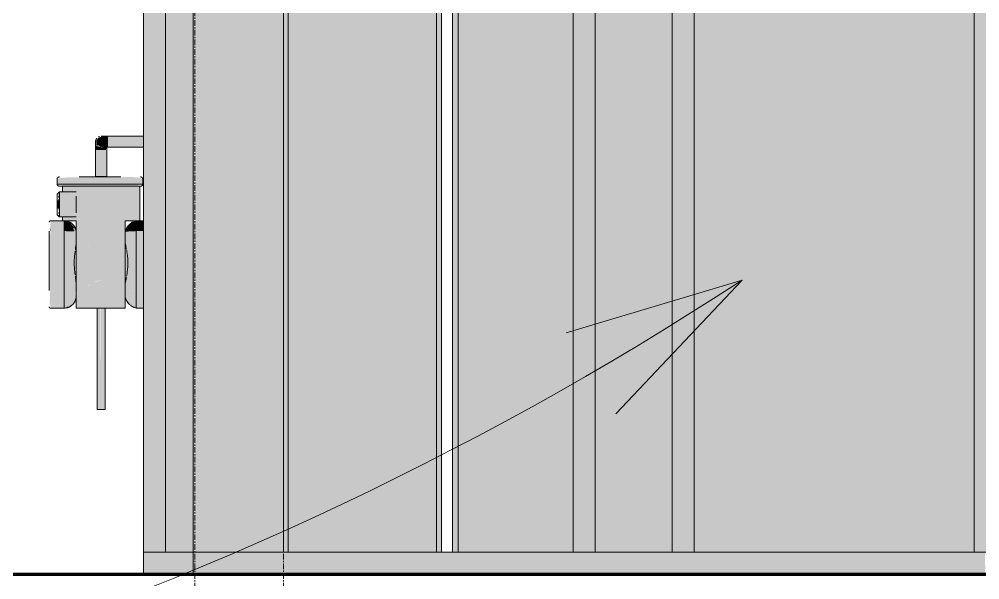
# Model space of a CAD drawing. Header units: inches. Extents: x 20426 to 36845, y -248 to 750.
# Drawn here: x 29165 to 29251.7, y -0.5 to 50.1 of the extents above; entities that cross this region are included whole.
import ezdxf

# ---------------------------------------------------------------- set-up
doc = ezdxf.new("R2010")
doc.units = ezdxf.units.IN
doc.header["$MEASUREMENT"] = 0
doc.linetypes.add('Grid Line 1_2_', pattern=[0.875, 0.5, -0.125, 0.125, -0.125])
doc.linetypes.add('Grid Line 1_2__2_', pattern=[0.875, 0.5, -0.125, 0.125, -0.125])
for name, color, linetype, lineweight in [('A-FLOR-LEVL', 51, 'Continuous', 9), ('A-GLAZ-CWMG', 51, 'Continuous', 9), ('C-TOPO', 7, 'Continuous', 9), ('G-ANNO-TEXT', 231, 'Continuous', 9), ('I-WALL', 2, 'Continuous', 13), ('P-SANR-FIXT', 6, 'Continuous', 9), ('S-COLS', 52, 'Continuous', 9), ('S-GRID', 1, 'Continuous', 9)]:
    doc.layers.add(name, color=color, linetype=linetype, lineweight=lineweight)

# ---------------------------------------------------------------- blocks, each defined once
blk = doc.blocks.new('Locker Rooms and Restrooms_rvt-3-Elevation - East')
at = {"layer": 'A-FLOR-LEVL', "linetype": 'Grid Line 1_2__2_'}
blk.add_line((-23162.871, 0), (-20426.101, 0), dxfattribs=at)
blk = doc.blocks.new('W-Wide Flange-Column - B2_D-1169473-Elevation - East')
at = {"layer": 'S-COLS'}
h = blk.add_hatch(color=256, dxfattribs=at)
h.paths.add_polyline_path([(-22787.303, 2), (-22786.869, 2), (-22786.869, 96), (-22787.303, 96), (-22787.303, 17.974)], flags=0)
h.paths.add_polyline_path([(-22787.303, 100.303), (-22786.869, 100.303), (-22786.869, 143.5), (-22787.303, 143.5), (-22787.303, 105.853)], flags=0)
h.paths.add_polyline_path([(-22787.303, 145.5), (-22786.869, 145.5), (-22786.869, 146.25), (-22787.303, 146.25)], flags=0)
h = blk.add_hatch(color=256, dxfattribs=at)
h.paths.add_polyline_path([(-22786.353, 2), (-22786.178, 2), (-22786.178, 96), (-22786.869, 96), (-22786.83, 2), (-22786.524, 2)], flags=0)
h.paths.add_polyline_path([(-22786.524, 100.303), (-22786.178, 100.303), (-22786.178, 143.5), (-22786.869, 143.5), (-22786.825, 100.303), (-22786.61, 100.303)], flags=0)
h.paths.add_polyline_path([(-22786.823, 145.5), (-22786.803, 145.5), (-22786.823, 146.25), (-22786.869, 146.25), (-22786.823, 145.5)], flags=0)
h = blk.add_hatch(color=256, dxfattribs=at)
h.paths.add_polyline_path([(-22774.178, 2), (-22774.178, 96), (-22786.178, 96), (-22786.178, 2)], flags=0)
h.paths.add_polyline_path([(-22782.126, 100.303), (-22774.178, 100.303), (-22774.178, 143.5), (-22786.178, 143.5), (-22786.178, 100.303)], flags=0)
h = blk.add_hatch(color=256, dxfattribs=at)
h.paths.add_polyline_path([(-22773.834, 2), (-22773.486, 2), (-22773.528, 96), (-22774.178, 96), (-22774.178, 2), (-22774.032, 2)], flags=0)
h.paths.add_polyline_path([(-22773.95, 100.303), (-22773.486, 100.303), (-22773.525, 143.5), (-22774.178, 143.5), (-22774.132, 100.303), (-22774.014, 100.303)], flags=0)
h = blk.add_hatch(color=256, dxfattribs=at)
h.paths.add_polyline_path([(-22773.486, 2), (-22773.053, 2), (-22773.053, 96), (-22773.486, 96), (-22773.486, 17.974)], flags=0)
h.paths.add_polyline_path([(-22773.486, 100.303), (-22773.053, 100.303), (-22773.053, 143.5), (-22773.486, 143.5), (-22773.486, 115.617)], flags=0)
for p, q in [((-22787.303, 96), (-22787.303, 2)), ((-22786.869, 96), (-22786.869, 2)), ((-22773.486, 96), (-22773.486, 2)), ((-22773.053, 96), (-22773.053, 2))]:
    blk.add_line(p, q, dxfattribs=at)
blk = doc.blocks.new('Rectangular Mullion - Exterior 2_ x 4_5_-1142350-Elevation - East')
at = {"layer": 'A-GLAZ-CWMG'}
blk.add_hatch(color=256, dxfattribs=at).paths.add_polyline_path([(-22799.928, 2), (-22795.428, 2), (-22795.428, 97), (-22799.928, 97), (-22799.928, 17.974)], flags=0)
for p, q in [((-22799.928, 2), (-22799.928, 97)), ((-22795.428, 97), (-22795.428, 2)), ((-22795.428, 2), (-22799.928, 2))]:
    blk.add_line(p, q, dxfattribs=at)
blk = doc.blocks.new('Rectangular Mullion - Exterior 2_ x 4_5_-1274971-Elevation - East')
at = {"layer": 'A-GLAZ-CWMG'}
blk.add_hatch(color=256, dxfattribs=at).paths.add_polyline_path([(-22795.428, 0), (-22795.428, 2), (-22799.928, 2), (-22799.928, 0)], flags=0)
for p, q in [((-22795.428, 2), (-22799.928, 2)), ((-22799.928, 2), (-22799.928, 0)), ((-22795.428, 0), (-22795.428, 2))]:
    blk.add_line(p, q, dxfattribs=at)
blk = doc.blocks.new('Rectangular Mullion - Exterior 2_ x 4_5_-769200-Elevation - East')
at = {"layer": 'A-GLAZ-CWMG'}
blk.add_hatch(color=256, dxfattribs=at).paths.add_polyline_path([(-22762.759, 0), (-22760.178, 0), (-22760.178, 2), (-22796.365, 2), (-22796.365, 0)], flags=0)
blk.add_line((-22796.365, 2), (-22760.178, 2), dxfattribs=at)
blk = doc.blocks.new('Rectangular Mullion - Exterior 2_ x 4_5_-1142339-Elevation - East')
at = {"layer": 'A-GLAZ-CWMG'}
blk.add_hatch(color=256, dxfattribs=at).paths.add_polyline_path([(-22799.928, 2), (-22797.928, 2), (-22797.928, 97), (-22799.928, 97), (-22799.928, 17.974)], flags=0)
for p, q in [((-22799.928, 97), (-22799.928, 2)), ((-22797.928, 97), (-22797.928, 2)), ((-22797.928, 2), (-22799.928, 2))]:
    blk.add_line(p, q, dxfattribs=at)
blk = doc.blocks.new('Rectangular Mullion - Exterior 2_ x 4_5_-1115231-Elevation - East')
at = {"layer": 'A-GLAZ-CWMG'}
blk.add_hatch(color=256, dxfattribs=at).paths.add_polyline_path([(-22759.178, 2), (-22759.178, 96), (-22761.178, 96), (-22761.178, 2)], flags=0)
for p, q in [((-22761.178, 96), (-22759.178, 96)), ((-22761.178, 96), (-22761.178, 2)), ((-22759.178, 96), (-22759.178, 2)), ((-22759.178, 2), (-22761.178, 2))]:
    blk.add_line(p, q, dxfattribs=at)
blk = doc.blocks.new('Rectangular Mullion - Exterior 2_ x 4_5_-769211-Elevation - East')
at = {"layer": 'A-GLAZ-CWMG'}
blk.add_hatch(color=256, dxfattribs=at).paths.add_polyline_path([(-22724.026, 0), (-22723.99, 0), (-22724.026, 2), (-22760.178, 2), (-22760.178, 0)], flags=0)
blk.add_line((-22760.178, 2), (-22723.99, 2), dxfattribs=at)
blk = doc.blocks.new('Rectangular Mullion - Exterior 2_ x 4_5_-827464-Elevation - East')
at = {"layer": 'A-GLAZ-CWMG'}
blk.add_hatch(color=256, dxfattribs=at).paths.add_polyline_path([(-22722.99, 2), (-22722.99, 96), (-22724.99, 96), (-22724.99, 2), (-22724.026, 2)], flags=0)
for p, q in [((-22724.99, 96), (-22722.99, 96)), ((-22724.99, 96), (-22724.99, 2)), ((-22722.99, 96), (-22722.99, 2)), ((-22722.99, 2), (-22724.99, 2))]:
    blk.add_line(p, q, dxfattribs=at)
blk = doc.blocks.new('Rectangular Mullion - Exterior 2_ x 4_5_-827470-Elevation - East')
at = {"layer": 'A-GLAZ-CWMG'}
blk.add_hatch(color=256, dxfattribs=at).paths.add_polyline_path([(-22750.24, 2), (-22750.24, 96), (-22752.24, 96), (-22752.24, 2)], flags=0)
for p, q in [((-22752.24, 96), (-22752.24, 2)), ((-22750.24, 2), (-22750.24, 96))]:
    blk.add_line(p, q, dxfattribs=at)
blk = doc.blocks.new('gas_meter-250_cfh_2214 - gas_meter-250_cfh_2214-1353211-Elevation - East')
at = {"layer": 'P-SANR-FIXT'}
h = blk.add_hatch(color=256, dxfattribs=at)
h.paths.add_polyline_path([(-22803.651, 38.5), (-22803.179, 38.517), (-22803.129, 38.517), (-22803.129, 39.483), (-22803.129, 39.5), (-22803.614, 39.484), (-22804.002, 39.356), (-22804.188, 39.057), (-22804.173, 38.75), (-22803.662, 38.507)], flags=0)
h.paths.add_polyline_path([(-22803.74, 38.5), (-22803.74, 38.542), (-22803.925, 38.566), (-22803.835, 38.513)], flags=0)
for points in [[(-22799.928, 38.5), (-22799.928, 39.5), (-22803.129, 39.483), (-22803.129, 38.5), (-22801.492, 38.5)], [(-22803.87, 35.855), (-22803.74, 35.855), (-22803.74, 38.25), (-22804.24, 38.25), (-22804.223, 35.855), (-22803.99, 35.855)], [(-22803.74, 35.855), (-22803.24, 35.855), (-22803.257, 38.25), (-22803.74, 38.25), (-22803.74, 37.503)], [(-22807.652, 35.181), (-22805.72, 35.181), (-22805.72, 35.599), (-22807.72, 35.599), (-22807.72, 35.181)], [(-22806.72, 35.599), (-22805.72, 35.599), (-22805.72, 35.8), (-22807.541, 35.763), (-22807.493, 35.697), (-22807.652, 35.599), (-22807.134, 35.599)], [(-22805.72, 35.599), (-22801.97, 35.599), (-22801.97, 35.831), (-22805.72, 35.8), (-22805.72, 35.659)], [(-22801.97, 35.181), (-22801.97, 35.599), (-22805.72, 35.599), (-22805.72, 35.181)], [(-22800.038, 35.599), (-22800.212, 35.765), (-22801.086, 35.831), (-22801.97, 35.8), (-22801.97, 35.599), (-22800.238, 35.599)], [(-22799.97, 35.181), (-22799.97, 35.599), (-22801.97, 35.599), (-22801.97, 35.181), (-22800.038, 35.181)], [(-22806.64, 35), (-22805.72, 35.028), (-22805.72, 35.181), (-22807.652, 35.181), (-22807.52, 35.109), (-22807.288, 35.11), (-22807.234, 35.042), (-22806.795, 35)], [(-22801.97, 35), (-22801.97, 35.181), (-22805.72, 35.181), (-22805.72, 35)], [(-22800.669, 35), (-22800.376, 35), (-22800.436, 35.069), (-22800.238, 35.181), (-22801.97, 35.181), (-22801.97, 35.028), (-22801.05, 35)], [(-22806.002, 33.72), (-22806.002, 34.134), (-22806.334, 34.4), (-22806.585, 34.47), (-22807.49, 34.445), (-22807.49, 33.72), (-22806.334, 33.72)], [(-22807.49, 32.97), (-22807.49, 33.72), (-22807.72, 33.72), (-22807.72, 32.97), (-22807.615, 32.97)], [(-22806.002, 32.97), (-22806.002, 33.72), (-22807.49, 33.72), (-22807.49, 32.97), (-22806.334, 32.97)], [(-22806.578, 32.22), (-22806.268, 32.321), (-22806.002, 32.595), (-22806.002, 32.97), (-22807.49, 32.97), (-22807.49, 32.22), (-22806.591, 32.22)], [(-22807.078, 30.942), (-22807.078, 31.878), (-22808.311, 31.847), (-22808.311, 30.942)], [(-22806.193, 30.913), (-22806.124, 30.978), (-22806.274, 31.067), (-22806.132, 31.068), (-22806.253, 31.173), (-22806.225, 31.252), (-22806.088, 31.168), (-22806.51, 31.672), (-22806.698, 31.793), (-22806.796, 31.772), (-22807.078, 31.847), (-22807.078, 30.942), (-22806.334, 30.922)], [(-22801.562, 30.89), (-22801.46, 30.897), (-22800.584, 30.942), (-22800.584, 31.847), (-22800.923, 31.72), (-22801.405, 31.248), (-22801.305, 31.326), (-22801.492, 31.008), (-22801.558, 30.897)], [(-22799.928, 30.942), (-22799.928, 31.878), (-22800.584, 31.847), (-22800.584, 30.942)], [(-22808.428, 25.588), (-22808.311, 25.595), (-22808.341, 30.942), (-22808.428, 30.934), (-22808.428, 27.738)], [(-22808.341, 30.942), (-22808.311, 31.188), (-22808.377, 31.145)], [(-22807.078, 25.595), (-22807.078, 30.942), (-22808.311, 30.942), (-22808.311, 25.595)], [(-22799.928, 25.595), (-22799.928, 30.942), (-22800.584, 30.942), (-22800.584, 25.595)], [(-22808.365, 24.257), (-22808.311, 24.353), (-22808.341, 25.595), (-22808.352, 25.072), (-22808.394, 24.497)], [(-22807.078, 24), (-22807.078, 25.595), (-22808.311, 25.595), (-22808.311, 24)], [(-22807.078, 24.041), (-22806.876, 24.047), (-22806.291, 24.366), (-22806.274, 24.453), (-22806.124, 24.6), (-22806.046, 25.128), (-22806.14, 25.024), (-22806.049, 25.262), (-22806.124, 25.3), (-22806.069, 25.551), (-22806.822, 25.593), (-22807.078, 25.595), (-22807.078, 24.161)], [(-22800.584, 24.041), (-22800.584, 25.595), (-22801.46, 25.55), (-22801.562, 25.412), (-22801.559, 25.29), (-22801.562, 25.189), (-22801.56, 25.096), (-22801.242, 24.452), (-22800.912, 24.161), (-22800.855, 24.102)], [(-22800.584, 24), (-22799.928, 24.041), (-22799.928, 25.595), (-22800.584, 25.595), (-22800.584, 24.041)], [(-22803.74, 14.855), (-22803.799, 24), (-22804.115, 24), (-22804.065, 14.855), (-22803.837, 14.855)], [(-22803.74, 14.855), (-22803.365, 14.855), (-22803.416, 24), (-22803.74, 24), (-22803.74, 17.974)]]:
    blk.add_hatch(color=256, dxfattribs=at).paths.add_polyline_path(points, flags=0)
h = blk.add_hatch(color=256, dxfattribs=at)
h.paths.add_polyline_path([(-22803.74, 38.25), (-22803.74, 38.5), (-22804.035, 38.567), (-22804.198, 38.657), (-22804.238, 38.437), (-22804.173, 38.25), (-22803.87, 38.25)], flags=0)
h.paths.add_polyline_path([(-22803.99, 38.567), (-22804.229, 38.859), (-22804.139, 38.657), (-22804.053, 38.605)], flags=0)
h = blk.add_hatch(color=256, dxfattribs=at)
h.paths.add_polyline_path([(-22803.74, 38.5), (-22803.925, 38.566), (-22804.04, 38.594), (-22804.035, 38.567), (-22803.925, 38.524), (-22803.835, 38.512)], flags=0)
h.paths.add_polyline_path([(-22803.74, 38.542), (-22803.786, 38.577), (-22803.814, 38.577)], flags=0)
h.paths.add_polyline_path([(-22803.74, 38.577), (-22803.74, 38.601), (-22803.816, 38.61)], flags=0)
h = blk.add_hatch(color=256, dxfattribs=at)
h.paths.add_polyline_path([(-22803.74, 38.427), (-22803.662, 38.5), (-22803.74, 38.5)], flags=0)
h.paths.add_polyline_path([(-22803.395, 38.25), (-22803.307, 38.25), (-22803.256, 38.5), (-22803.611, 38.462), (-22803.74, 38.427), (-22803.74, 38.25), (-22803.49, 38.25)], flags=0)
h.paths.add_polyline_path([(-22803.247, 38.54), (-22803.296, 38.567), (-22803.252, 38.542)], flags=0)
h = blk.add_hatch(color=256, dxfattribs=at)
h.paths.add_polyline_path([(-22803.603, 38.518), (-22803.651, 38.568), (-22803.611, 38.521)], flags=0)
h.paths.add_polyline_path([(-22803.454, 38.612), (-22803.49, 38.626), (-22803.49, 38.624)], flags=0)
h = blk.add_hatch(color=256, dxfattribs=at)
h.paths.add_polyline_path([(-22803.74, 24), (-22803.74, 26.539), (-22804.485, 26.286), (-22804.616, 26.208), (-22805.042, 25.948), (-22805.644, 25.536), (-22806.049, 25.099), (-22806.157, 24.568), (-22806.669, 24.138), (-22806.939, 24.045), (-22806.669, 24.089), (-22806.383, 24.264), (-22806.214, 24.453), (-22806.102, 24.633), (-22806.002, 24.937), (-22806.002, 24), (-22804.353, 24)], flags=0)
h.paths.add_polyline_path([(-22803.74, 29.169), (-22803.74, 35), (-22807.24, 35), (-22807.213, 34.47), (-22806.416, 34.445), (-22806.117, 34.25), (-22806.002, 34.095), (-22806.047, 32.533), (-22806.268, 32.321), (-22806.578, 32.22), (-22807.236, 32.22), (-22807.235, 31.878), (-22807.078, 31.847), (-22806.45, 31.627), (-22806.193, 31.306), (-22806.225, 31.252), (-22806.229, 31.152), (-22806.193, 31.067), (-22806.193, 31.019), (-22806.124, 30.978), (-22806.124, 30.905), (-22806.002, 30.882), (-22805.965, 30.424), (-22805.495, 30.003), (-22804.973, 29.667), (-22804.795, 29.518), (-22804.496, 29.356), (-22803.78, 29.181)], flags=0)
h.paths.add_polyline_path([(-22806.002, 30.942), (-22806.207, 31.422), (-22806.417, 31.645), (-22806.664, 31.793), (-22806.823, 31.878), (-22806.002, 31.878)], flags=0)
h = blk.add_hatch(color=256, dxfattribs=at)
h.paths.add_polyline_path([(-22801.562, 24), (-22801.513, 24.859), (-22801.325, 24.509), (-22801.419, 24.723), (-22801.492, 25.131), (-22801.502, 25.189), (-22801.615, 25.339), (-22802.329, 25.887), (-22802.775, 26.15), (-22803.128, 26.345), (-22803.74, 26.532), (-22803.74, 24), (-22801.99, 24)], flags=0)
h.paths.add_polyline_path([(-22800.584, 24), (-22800.585, 24.041), (-22800.704, 24.041)], flags=0)
h.paths.add_polyline_path([(-22803.74, 29.169), (-22803.336, 29.278), (-22802.889, 29.402), (-22801.886, 30.096), (-22801.562, 30.37), (-22801.562, 30.88), (-22801.426, 30.957), (-22801.492, 30.944), (-22801.492, 31.008), (-22801.562, 30.901), (-22801.562, 31.878), (-22800.24, 31.878), (-22800.24, 35), (-22803.74, 35), (-22803.74, 29.181)], flags=0)
h.paths.add_polyline_path([(-22801.467, 31.131), (-22801.303, 31.359), (-22801.46, 31.148)], flags=0)
h.paths.add_polyline_path([(-22801.206, 31.447), (-22801.206, 31.51), (-22801.101, 31.552)], flags=0)
h = blk.add_hatch(color=256, dxfattribs=at)
h.paths.add_polyline_path([(-22807.615, 33.72), (-22807.49, 33.72), (-22807.49, 33.914), (-22807.573, 33.854)], flags=0)
h.paths.add_polyline_path([(-22807.49, 33.914), (-22807.49, 34.25), (-22807.581, 34.133), (-22807.615, 33.967)], flags=0)
h.paths.add_polyline_path([(-22807.615, 34.232), (-22807.49, 34.25), (-22807.49, 34.37)], flags=0)
h = blk.add_hatch(color=256, dxfattribs=at)
h.paths.add_polyline_path([(-22807.49, 32.44), (-22807.49, 32.776), (-22807.599, 32.62), (-22807.615, 32.577)], flags=0)
h.paths.add_polyline_path([(-22807.49, 32.776), (-22807.543, 32.97), (-22807.581, 32.845)], flags=0)
h = blk.add_hatch(color=256, dxfattribs=at)
h.paths.add_polyline_path([(-22806.002, 25.536), (-22806.06, 26.785), (-22806.066, 27.042), (-22806.028, 29.587), (-22806.002, 29.87), (-22806.002, 30.882), (-22806.366, 30.925), (-22807.078, 30.942), (-22807.078, 25.595), (-22806.069, 25.551)], flags=0)
h.paths.add_polyline_path([(-22806.082, 26.988), (-22806.168, 27.832), (-22806.117, 28.909), (-22806.081, 28.856), (-22806.081, 27.042)], flags=0)
h = blk.add_hatch(color=256, dxfattribs=at)
h.paths.add_polyline_path([(-22801.562, 27.832), (-22801.617, 30.325), (-22802.224, 29.877), (-22802.259, 29.859), (-22802.9, 29.395), (-22803.74, 29.169), (-22804.795, 29.518), (-22805.236, 29.854), (-22805.685, 30.168), (-22806.002, 30.458), (-22806.002, 27.832)], flags=0)
h.paths.add_polyline_path([(-22806.162, 27.832), (-22806.117, 28.856), (-22806.166, 28.318), (-22806.168, 27.832)], flags=0)
h = blk.add_hatch(color=256, dxfattribs=at)
h.paths.add_polyline_path([(-22801.562, 25.533), (-22801.098, 25.579), (-22800.584, 25.595), (-22800.584, 30.942), (-22801.562, 30.88), (-22801.519, 29.636), (-22801.465, 29.15), (-22801.517, 26.468), (-22801.562, 25.957)], flags=0)
h.paths.add_polyline_path([(-22801.447, 26.914), (-22801.386, 28.898), (-22801.33, 27.832), (-22801.443, 26.933)], flags=0)
h = blk.add_hatch(color=256, dxfattribs=at)
h.paths.add_polyline_path([(-22801.562, 26.208), (-22801.464, 27.055), (-22801.492, 29.469), (-22801.562, 29.798), (-22801.562, 26.286)], flags=0)
h.paths.add_polyline_path([(-22801.443, 26.933), (-22801.335, 27.832), (-22801.395, 28.9), (-22801.443, 29.183), (-22801.446, 27.552)], flags=0)
h = blk.add_hatch(color=256, dxfattribs=at)
h.paths.add_polyline_path([(-22806.002, 26.286), (-22806.056, 29.327), (-22806.066, 28.856), (-22806.056, 26.784)], flags=0)
h.paths.add_polyline_path([(-22806.082, 26.988), (-22806.117, 28.856), (-22806.155, 27.738), (-22806.121, 27.301)], flags=0)
h = blk.add_hatch(color=256, dxfattribs=at)
h.paths.add_polyline_path([(-22806.112, 24.601), (-22806.048, 24.784), (-22806.103, 24.631)], flags=0)
h.paths.add_polyline_path([(-22806.105, 25.115), (-22804.89, 26.064), (-22804.219, 26.415), (-22803.74, 26.539), (-22802.834, 26.191), (-22801.562, 25.295), (-22801.529, 25.456), (-22801.492, 25.545), (-22801.562, 25.55), (-22801.562, 27.832), (-22806.002, 27.832), (-22806.002, 25.536), (-22806.073, 25.536), (-22806.075, 25.275), (-22806.049, 25.262), (-22806.104, 25.118)], flags=0)
h.paths.add_polyline_path([(-22801.443, 26.933), (-22801.33, 27.832), (-22801.335, 27.832), (-22801.433, 27)], flags=0)
for p, q in [((-22799.928, 39.5), (-22803.129, 39.5)), ((-22804.24, 38.25), (-22804.24, 35.855)), ((-22804.115, 38.855), (-22804.115, 38.853)), ((-22804.115, 38.854), (-22804.115, 38.855)), ((-22803.365, 38.854), (-22803.365, 38.855)), ((-22803.24, 35.855), (-22803.24, 38.25)), ((-22803.129, 38.5), (-22799.928, 38.5)), ((-22807.72, 35.599), (-22807.72, 35.181)), ((-22801.97, 35.831), (-22805.72, 35.831)), ((-22803.74, 35.855), (-22804.24, 35.855)), ((-22803.24, 35.855), (-22803.74, 35.855)), ((-22799.97, 35.181), (-22799.97, 35.599)), ((-22807.72, 35.181), (-22805.72, 35.181)), ((-22805.72, 35), (-22807.56, 35)), ((-22807.56, 35), (-22807.25, 35)), ((-22807.24, 35), (-22807.24, 34.47)), ((-22807.24, 35), (-22807.044, 35)), ((-22806.198, 35), (-22805.735, 35)), ((-22805.72, 35.181), (-22801.97, 35.181)), ((-22801.97, 35), (-22805.72, 35)), ((-22801.97, 35.181), (-22799.97, 35.181)), ((-22800.13, 35), (-22801.97, 35)), ((-22801.968, 35), (-22801.478, 35)), ((-22800.36, 35), (-22800.24, 35)), ((-22800.24, 31.869), (-22800.24, 35)), ((-22800.193, 35), (-22800.13, 35)), ((-22807.72, 34.241), (-22807.72, 33.72)), ((-22807.72, 33.72), (-22807.72, 34.241)), ((-22806.002, 34.47), (-22807.49, 34.47)), ((-22807.49, 34.47), (-22807.49, 33.72)), ((-22806.002, 34.095), (-22806.002, 33.72)), ((-22807.72, 32.97), (-22807.72, 33.72)), ((-22807.72, 32.97), (-22807.72, 32.45)), ((-22807.72, 32.45), (-22807.72, 32.97)), ((-22807.49, 33.72), (-22807.49, 32.97)), ((-22807.49, 32.97), (-22807.49, 32.22)), ((-22806.002, 33.72), (-22806.002, 32.97)), ((-22806.002, 32.97), (-22806.002, 32.595)), ((-22807.49, 32.22), (-22806.002, 32.22)), ((-22807.24, 32.224), (-22807.24, 31.874)), ((-22807.078, 31.878), (-22808.311, 31.878)), ((-22807.078, 30.942), (-22807.078, 31.878)), ((-22807.078, 31.878), (-22806.002, 31.878)), ((-22806.002, 31.878), (-22806.002, 30.942)), ((-22801.562, 30.901), (-22801.562, 31.878)), ((-22801.562, 31.878), (-22800.584, 31.878)), ((-22799.928, 31.878), (-22800.584, 31.878)), ((-22800.584, 31.878), (-22800.584, 30.942)), ((-22808.428, 30.934), (-22808.428, 25.588)), ((-22807.078, 25.595), (-22807.078, 30.942)), ((-22806.002, 30.942), (-22806.002, 30.882)), ((-22806.002, 30.882), (-22806.002, 29.798)), ((-22801.562, 30.88), (-22801.562, 30.885)), ((-22801.562, 29.87), (-22801.562, 30.88)), ((-22800.584, 30.942), (-22800.584, 25.595)), ((-22806.002, 29.798), (-22806.002, 27.832)), ((-22801.562, 27.832), (-22801.562, 29.87)), ((-22806.002, 27.832), (-22806.002, 26.286)), ((-22801.562, 26.208), (-22801.562, 27.832)), ((-22806.002, 26.286), (-22806.002, 25.536)), ((-22801.562, 25.533), (-22801.562, 26.208)), ((-22807.078, 24), (-22807.078, 25.595)), ((-22806.002, 25.536), (-22806.002, 24.937)), ((-22801.562, 24.978), (-22801.562, 25.533)), ((-22800.584, 25.595), (-22800.584, 24)), ((-22806.002, 24.937), (-22806.002, 24)), ((-22801.562, 24), (-22801.562, 24.978)), ((-22808.311, 24), (-22807.078, 24)), ((-22806.797, 24.082), (-22806.668, 24.082)), ((-22803.74, 24), (-22806.002, 24)), ((-22804.115, 24), (-22804.115, 14.855)), ((-22801.562, 24), (-22803.74, 24)), ((-22803.365, 14.855), (-22803.365, 24)), ((-22800.584, 24), (-22799.928, 24)), ((-22803.74, 14.855), (-22804.115, 14.855)), ((-22803.365, 14.855), (-22803.74, 14.855))]:
    blk.add_line(p, q, dxfattribs=at)
at = {"layer": 'P-SANR-FIXT', "flags": 128}
for points in [[(-22804.24, 39), (-22804.24, 39.02), (-22804.239, 39.04), (-22804.237, 39.06), (-22804.234, 39.08), (-22804.23, 39.099), (-22804.226, 39.119), (-22804.221, 39.138), (-22804.215, 39.157), (-22804.208, 39.176), (-22804.201, 39.195), (-22804.193, 39.213), (-22804.184, 39.231), (-22804.174, 39.248), (-22804.164, 39.266), (-22804.153, 39.282), (-22804.141, 39.299), (-22804.129, 39.314), (-22804.116, 39.33)], [(-22804.24, 38.25), (-22804.24, 38.28), (-22804.24, 38.31), (-22804.24, 38.34), (-22804.24, 38.369), (-22804.24, 38.399), (-22804.24, 38.428), (-22804.24, 38.457), (-22804.24, 38.486), (-22804.24, 38.514), (-22804.24, 38.542), (-22804.24, 38.569), (-22804.24, 38.596), (-22804.24, 38.623), (-22804.24, 38.648), (-22804.24, 38.673), (-22804.24, 38.698), (-22804.24, 38.722), (-22804.24, 38.745), (-22804.24, 38.767), (-22804.24, 38.788), (-22804.24, 38.808), (-22804.24, 38.828), (-22804.24, 38.847), (-22804.24, 38.864), (-22804.24, 38.881), (-22804.24, 38.897), (-22804.24, 38.911), (-22804.24, 38.925), (-22804.24, 38.938), (-22804.24, 38.949), (-22804.24, 38.959), (-22804.24, 38.969), (-22804.24, 38.977), (-22804.24, 38.983), (-22804.24, 38.989), (-22804.24, 38.994), (-22804.24, 38.997), (-22804.24, 38.999), (-22804.24, 39)], [(-22803.993, 39.431), (-22803.976, 39.441), (-22803.958, 39.45), (-22803.94, 39.458), (-22803.921, 39.466), (-22803.903, 39.473)], [(-22803.74, 39.5), (-22803.72, 39.5), (-22803.7, 39.498), (-22803.68, 39.496), (-22803.661, 39.494), (-22803.641, 39.49)], [(-22803.129, 39.5), (-22803.154, 39.5), (-22803.178, 39.5), (-22803.202, 39.5), (-22803.227, 39.5), (-22803.251, 39.5), (-22803.275, 39.5), (-22803.298, 39.5), (-22803.322, 39.5), (-22803.345, 39.5), (-22803.367, 39.5), (-22803.39, 39.5), (-22803.411, 39.5), (-22803.433, 39.5), (-22803.454, 39.5), (-22803.474, 39.5), (-22803.494, 39.5), (-22803.514, 39.5), (-22803.532, 39.5), (-22803.55, 39.5), (-22803.568, 39.5), (-22803.584, 39.5), (-22803.6, 39.5), (-22803.615, 39.5), (-22803.63, 39.5), (-22803.643, 39.5), (-22803.656, 39.5), (-22803.668, 39.5), (-22803.679, 39.5), (-22803.689, 39.5), (-22803.699, 39.5), (-22803.707, 39.5), (-22803.715, 39.5), (-22803.721, 39.5), (-22803.727, 39.5), (-22803.731, 39.5), (-22803.735, 39.5), (-22803.738, 39.5), (-22803.74, 39.5), (-22803.74, 39.5)], [(-22803.241, 39.025), (-22803.24, 39.005), (-22803.24, 39)], [(-22803.24, 39), (-22803.24, 38.999), (-22803.24, 38.998), (-22803.24, 38.995), (-22803.24, 38.99), (-22803.24, 38.985)], [(-22803.74, 38.5), (-22803.74, 38.5), (-22803.738, 38.5), (-22803.736, 38.5), (-22803.733, 38.5), (-22803.728, 38.5), (-22803.723, 38.5), (-22803.717, 38.5), (-22803.709, 38.5), (-22803.701, 38.5), (-22803.692, 38.5), (-22803.682, 38.5), (-22803.671, 38.5), (-22803.66, 38.5), (-22803.647, 38.5), (-22803.634, 38.5), (-22803.619, 38.5), (-22803.604, 38.5), (-22803.589, 38.5), (-22803.572, 38.5), (-22803.555, 38.5), (-22803.537, 38.5), (-22803.519, 38.5), (-22803.499, 38.5), (-22803.48, 38.5), (-22803.459, 38.5), (-22803.439, 38.5), (-22803.417, 38.5), (-22803.396, 38.5), (-22803.373, 38.5), (-22803.351, 38.5), (-22803.328, 38.5), (-22803.305, 38.5), (-22803.281, 38.5), (-22803.257, 38.5), (-22803.233, 38.5), (-22803.209, 38.5), (-22803.185, 38.5), (-22803.16, 38.5), (-22803.136, 38.5), (-22803.129, 38.5)], [(-22803.24, 38.494), (-22803.24, 38.465), (-22803.24, 38.436), (-22803.24, 38.407), (-22803.24, 38.377), (-22803.24, 38.348), (-22803.24, 38.318), (-22803.24, 38.288), (-22803.24, 38.258), (-22803.24, 38.25)], [(-22807.72, 35.599), (-22807.72, 35.608), (-22807.719, 35.617), (-22807.718, 35.627), (-22807.717, 35.636), (-22807.715, 35.645), (-22807.713, 35.654), (-22807.711, 35.663), (-22807.708, 35.672), (-22807.705, 35.681), (-22807.701, 35.689), (-22807.698, 35.698), (-22807.694, 35.706), (-22807.689, 35.714), (-22807.684, 35.722), (-22807.679, 35.73), (-22807.674, 35.738), (-22807.668, 35.745), (-22807.662, 35.752), (-22807.656, 35.759), (-22807.649, 35.766), (-22807.642, 35.772), (-22807.635, 35.778), (-22807.628, 35.784), (-22807.621, 35.789), (-22807.613, 35.794), (-22807.605, 35.799), (-22807.597, 35.804), (-22807.589, 35.808), (-22807.58, 35.812), (-22807.572, 35.816), (-22807.563, 35.819), (-22807.554, 35.822), (-22807.545, 35.824), (-22807.536, 35.826), (-22807.527, 35.828), (-22807.518, 35.829), (-22807.508, 35.83), (-22807.499, 35.831), (-22807.49, 35.831), (-22807.487, 35.831)], [(-22800.202, 35.831), (-22800.193, 35.831), (-22800.184, 35.831), (-22800.175, 35.83), (-22800.165, 35.828), (-22800.156, 35.827), (-22800.147, 35.825), (-22800.138, 35.822), (-22800.129, 35.82), (-22800.12, 35.816), (-22800.112, 35.813), (-22800.103, 35.809), (-22800.095, 35.805), (-22800.087, 35.801), (-22800.079, 35.796), (-22800.071, 35.791), (-22800.064, 35.785), (-22800.056, 35.78), (-22800.049, 35.774), (-22800.042, 35.767), (-22800.036, 35.761), (-22800.029, 35.754), (-22800.023, 35.747), (-22800.017, 35.74), (-22800.012, 35.732), (-22800.007, 35.724), (-22800.002, 35.716), (-22799.997, 35.708), (-22799.993, 35.7), (-22799.989, 35.692), (-22799.986, 35.683), (-22799.982, 35.674), (-22799.98, 35.665), (-22799.977, 35.656), (-22799.975, 35.647), (-22799.973, 35.638), (-22799.972, 35.629), (-22799.971, 35.62), (-22799.97, 35.611), (-22799.97, 35.601)], [(-22807.56, 35), (-22807.569, 35.003), (-22807.578, 35.007), (-22807.587, 35.011), (-22807.595, 35.015), (-22807.604, 35.02), (-22807.612, 35.025), (-22807.62, 35.03), (-22807.628, 35.036), (-22807.636, 35.042), (-22807.643, 35.048), (-22807.65, 35.054), (-22807.657, 35.061), (-22807.663, 35.068), (-22807.67, 35.076), (-22807.676, 35.083), (-22807.681, 35.091), (-22807.687, 35.099), (-22807.692, 35.107), (-22807.697, 35.116), (-22807.701, 35.124), (-22807.705, 35.133), (-22807.709, 35.142), (-22807.712, 35.151), (-22807.715, 35.16), (-22807.717, 35.17), (-22807.719, 35.179)], [(-22799.97, 35.181), (-22799.972, 35.171), (-22799.974, 35.162), (-22799.977, 35.153), (-22799.981, 35.144), (-22799.984, 35.135), (-22799.988, 35.126), (-22799.992, 35.117), (-22799.997, 35.109), (-22800.002, 35.101), (-22800.007, 35.092), (-22800.013, 35.085), (-22800.019, 35.077), (-22800.025, 35.07), (-22800.032, 35.062), (-22800.038, 35.056), (-22800.045, 35.049), (-22800.053, 35.043), (-22800.06, 35.037), (-22800.068, 35.031), (-22800.076, 35.026), (-22800.084, 35.021), (-22800.093, 35.016), (-22800.101, 35.012), (-22800.11, 35.008), (-22800.119, 35.004), (-22800.128, 35.001), (-22800.13, 35)], [(-22807.72, 34.241), (-22807.699, 34.27), (-22807.676, 34.298), (-22807.653, 34.326), (-22807.628, 34.353), (-22807.603, 34.378), (-22807.576, 34.403), (-22807.548, 34.426), (-22807.52, 34.449), (-22807.49, 34.47)], [(-22807.49, 32.22), (-22807.52, 32.241), (-22807.548, 32.264), (-22807.576, 32.287), (-22807.602, 32.312), (-22807.628, 32.337), (-22807.653, 32.364), (-22807.676, 32.392), (-22807.699, 32.42), (-22807.72, 32.45), (-22807.72, 32.45)], [(-22808.428, 31.761), (-22808.428, 31.766), (-22808.428, 31.77), (-22808.428, 31.775), (-22808.427, 31.78), (-22808.426, 31.784), (-22808.425, 31.789), (-22808.424, 31.793), (-22808.422, 31.798), (-22808.421, 31.802), (-22808.419, 31.807), (-22808.417, 31.811), (-22808.415, 31.815), (-22808.413, 31.819), (-22808.41, 31.823), (-22808.408, 31.827), (-22808.405, 31.831), (-22808.402, 31.835), (-22808.399, 31.838), (-22808.396, 31.842), (-22808.393, 31.845), (-22808.389, 31.848), (-22808.386, 31.851), (-22808.382, 31.854), (-22808.378, 31.857), (-22808.374, 31.86), (-22808.37, 31.862), (-22808.366, 31.865), (-22808.362, 31.867), (-22808.358, 31.869), (-22808.353, 31.87), (-22808.349, 31.872), (-22808.344, 31.874), (-22808.34, 31.875), (-22808.335, 31.876), (-22808.331, 31.877), (-22808.326, 31.877), (-22808.321, 31.878), (-22808.317, 31.878), (-22808.312, 31.878)], [(-22808.311, 24), (-22808.315, 24), (-22808.32, 24), (-22808.325, 24.001), (-22808.329, 24.002), (-22808.334, 24.002), (-22808.339, 24.003), (-22808.343, 24.005), (-22808.348, 24.006), (-22808.352, 24.008), (-22808.357, 24.009), (-22808.361, 24.011), (-22808.365, 24.013), (-22808.369, 24.016), (-22808.373, 24.018), (-22808.377, 24.021), (-22808.381, 24.023), (-22808.385, 24.026), (-22808.388, 24.029), (-22808.392, 24.032), (-22808.395, 24.036), (-22808.398, 24.039), (-22808.401, 24.043), (-22808.404, 24.046), (-22808.407, 24.05), (-22808.41, 24.054), (-22808.412, 24.058), (-22808.414, 24.062), (-22808.417, 24.066), (-22808.419, 24.071), (-22808.42, 24.075), (-22808.422, 24.079), (-22808.423, 24.084), (-22808.425, 24.088), (-22808.426, 24.093), (-22808.427, 24.098), (-22808.427, 24.102), (-22808.428, 24.107), (-22808.428, 24.112), (-22808.428, 24.116), (-22808.428, 24.118)]]:
    blk.add_lwpolyline(points, dxfattribs=at)
at = {"layer": 'P-SANR-FIXT'}
for points, knots in [([(-22806.002, 30.942), (-22806.012, 30.999), (-22806.031, 31.081), (-22806.065, 31.182), (-22806.096, 31.254), (-22806.131, 31.323), (-22806.172, 31.388), (-22806.215, 31.448), (-22806.259, 31.504), (-22806.305, 31.554), (-22806.354, 31.599), (-22806.403, 31.64), (-22806.452, 31.677), (-22806.5, 31.71), (-22806.548, 31.739), (-22806.596, 31.763), (-22806.65, 31.789), (-22806.71, 31.814), (-22806.764, 31.83), (-22806.805, 31.842), (-22806.845, 31.853), (-22806.892, 31.862), (-22806.945, 31.87), (-22807.01, 31.878), (-22807.053, 31.879), (-22807.078, 31.878)], [0, 0, 0, 0, 0.071429, 0.107143, 0.142857, 0.178571, 0.214286, 0.25, 0.285714, 0.321429, 0.357143, 0.392857, 0.428571, 0.464286, 0.5, 0.535714, 0.571429, 0.625, 0.678571, 0.705357, 0.732143, 0.785714, 0.839286, 0.892857, 1, 1, 1, 1]), ([(-22806.122, 31.305), (-22806.127, 31.313), (-22806.141, 31.337), (-22806.16, 31.368), (-22806.179, 31.397), (-22806.193, 31.418), (-22806.206, 31.437), (-22806.225, 31.462), (-22806.24, 31.48), (-22806.25, 31.492), (-22806.252, 31.493)], [0.1740897, 0.1740897, 0.1740897, 0.1740897, 0.1875, 0.21875, 0.234375, 0.25, 0.265625, 0.28125, 0.3125, 0.3173178, 0.3173178, 0.3173178, 0.3173178]), ([(-22806.002, 30.942), (-22806.012, 30.994), (-22806.03, 31.068), (-22806.057, 31.157), (-22806.072, 31.198), (-22806.08, 31.218)], [0, 0, 0, 0, 0.0625, 0.09375, 0.125, 0.125, 0.125, 0.125]), ([(-22800.872, 31.768), (-22800.873, 31.767), (-22800.893, 31.757), (-22800.931, 31.736), (-22800.986, 31.701), (-22801.043, 31.662), (-22801.1, 31.618), (-22801.148, 31.578), (-22801.186, 31.543), (-22801.223, 31.506), (-22801.268, 31.456), (-22801.34, 31.369), (-22801.406, 31.273), (-22801.462, 31.167), (-22801.513, 31.056), (-22801.544, 30.965), (-22801.562, 30.901)], [0.296412, 0.296412, 0.296412, 0.296412, 0.3, 0.35, 0.4, 0.45, 0.5, 0.55, 0.575, 0.6, 0.65, 0.7, 0.8, 0.85, 0.9, 1, 1, 1, 1]), ([(-22801.448, 31.193), (-22801.459, 31.172), (-22801.479, 31.128), (-22801.518, 31.034), (-22801.545, 30.956), (-22801.562, 30.901)], [0.875, 0.875, 0.875, 0.875, 0.90625, 0.9375, 1, 1, 1, 1]), ([(-22801.191, 31.537), (-22801.198, 31.53), (-22801.214, 31.513), (-22801.244, 31.483), (-22801.271, 31.453), (-22801.294, 31.427), (-22801.31, 31.406), (-22801.326, 31.384), (-22801.349, 31.353), (-22801.369, 31.324), (-22801.383, 31.304), (-22801.385, 31.301)], [0.625, 0.625, 0.625, 0.625, 0.65625, 0.6875, 0.71875, 0.734375, 0.75, 0.765625, 0.78125, 0.8125, 0.8177838, 0.8177838, 0.8177838, 0.8177838]), ([(-22800.584, 31.878), (-22800.612, 31.872), (-22800.672, 31.856), (-22800.753, 31.824), (-22800.807, 31.799), (-22800.828, 31.789), (-22800.831, 31.788)], [0, 0, 0, 0, 0.1, 0.2, 0.25, 0.2579659, 0.2579659, 0.2579659, 0.2579659]), ([(-22806.069, 29.229), (-22806.064, 29.266), (-22806.049, 29.383), (-22806.027, 29.575), (-22806.01, 29.725), (-22806.002, 29.798)], [0.6909841, 0.6909841, 0.6909841, 0.6909841, 0.75, 0.875, 1, 1, 1, 1]), ([(-22801.562, 29.87), (-22801.548, 29.795), (-22801.521, 29.642), (-22801.488, 29.443), (-22801.466, 29.322), (-22801.459, 29.282)], [0, 0, 0, 0, 0.125, 0.25, 0.3106526, 0.3106526, 0.3106526, 0.3106526]), ([(-22806.162, 27.832), (-22806.169, 28.006), (-22806.168, 28.266), (-22806.147, 28.563), (-22806.131, 28.732), (-22806.118, 28.856), (-22806.103, 28.98), (-22806.091, 29.072), (-22806.083, 29.123), (-22806.082, 29.134)], [0, 0, 0, 0, 0.25, 0.375, 0.4375, 0.5, 0.5625, 0.625, 0.6418325, 0.6418325, 0.6418325, 0.6418325]), ([(-22801.442, 29.187), (-22801.44, 29.176), (-22801.431, 29.123), (-22801.414, 29.028), (-22801.395, 28.9), (-22801.378, 28.77), (-22801.356, 28.596), (-22801.328, 28.285), (-22801.328, 28.014), (-22801.335, 27.832)], [0.3586078, 0.3586078, 0.3586078, 0.3586078, 0.375, 0.4375, 0.5, 0.5625, 0.625, 0.75, 1, 1, 1, 1]), ([(-22806.082, 26.986), (-22806.084, 27.004), (-22806.098, 27.108), (-22806.122, 27.301), (-22806.145, 27.566), (-22806.157, 27.743), (-22806.162, 27.832)], [0.4646636, 0.4646636, 0.4646636, 0.4646636, 0.5, 0.6666667, 0.8333333, 1, 1, 1, 1]), ([(-22801.335, 27.832), (-22801.341, 27.738), (-22801.357, 27.55), (-22801.387, 27.271), (-22801.419, 27.065), (-22801.438, 26.953), (-22801.442, 26.93)], [0, 0, 0, 0, 0.1666667, 0.3333333, 0.5, 0.5409824, 0.5409824, 0.5409824, 0.5409824]), ([(-22806.002, 26.286), (-22806.01, 26.367), (-22806.028, 26.531), (-22806.05, 26.733), (-22806.065, 26.853), (-22806.069, 26.887)], [0, 0, 0, 0, 0.1666667, 0.3333333, 0.4011079, 0.4011079, 0.4011079, 0.4011079]), ([(-22801.459, 26.832), (-22801.465, 26.797), (-22801.486, 26.673), (-22801.519, 26.463), (-22801.548, 26.292), (-22801.562, 26.208)], [0.602114, 0.602114, 0.602114, 0.602114, 0.6666667, 0.8333333, 1, 1, 1, 1]), ([(-22807.078, 24), (-22807.058, 23.999), (-22807.015, 24), (-22806.953, 24.007), (-22806.898, 24.016), (-22806.854, 24.024), (-22806.808, 24.034), (-22806.76, 24.049), (-22806.71, 24.066), (-22806.657, 24.086), (-22806.612, 24.106), (-22806.576, 24.125), (-22806.548, 24.14), (-22806.52, 24.157), (-22806.483, 24.181), (-22806.435, 24.213), (-22806.387, 24.25), (-22806.349, 24.283), (-22806.322, 24.31), (-22806.295, 24.338), (-22806.258, 24.378), (-22806.214, 24.431), (-22806.163, 24.501), (-22806.119, 24.577), (-22806.081, 24.658), (-22806.038, 24.774), (-22806.014, 24.869), (-22806.002, 24.937)], [0, 0, 0, 0, 0.083333, 0.166667, 0.208333, 0.25, 0.291667, 0.333333, 0.375, 0.416667, 0.458333, 0.479167, 0.5, 0.520833, 0.541667, 0.583333, 0.625, 0.645833, 0.666667, 0.6875, 0.708333, 0.75, 0.791667, 0.833333, 0.875, 0.916667, 1, 1, 1, 1]), ([(-22806.244, 24.395), (-22806.23, 24.411), (-22806.203, 24.447), (-22806.175, 24.486), (-22806.161, 24.508), (-22806.16, 24.509)], [0.8, 0.8, 0.8, 0.8, 0.825, 0.85, 0.85206056, 0.85206056, 0.85206056, 0.85206056]), ([(-22801.562, 24.978), (-22801.544, 24.914), (-22801.513, 24.823), (-22801.462, 24.711), (-22801.406, 24.605), (-22801.34, 24.509), (-22801.268, 24.422), (-22801.204, 24.352), (-22801.153, 24.305), (-22801.12, 24.277), (-22801.116, 24.274)], [0, 0, 0, 0, 0.1, 0.15, 0.2, 0.3, 0.35, 0.4, 0.475, 0.486316, 0.486316, 0.486316, 0.486316]), ([(-22801.371, 24.555), (-22801.364, 24.546), (-22801.343, 24.516), (-22801.306, 24.467), (-22801.275, 24.43), (-22801.259, 24.413)], [0.1389599, 0.1389599, 0.1389599, 0.1389599, 0.15, 0.175, 0.2, 0.2, 0.2, 0.2]), ([(-22806.588, 24.119), (-22806.593, 24.116), (-22806.603, 24.111), (-22806.623, 24.101), (-22806.645, 24.091), (-22806.663, 24.084), (-22806.668, 24.082), (-22806.668, 24.082)], [0.4, 0.4, 0.4, 0.4, 0.4125, 0.425, 0.45, 0.475, 0.5, 0.5, 0.5, 0.5]), ([(-22806.668, 24.082), (-22806.668, 24.082), (-22806.663, 24.084), (-22806.645, 24.091), (-22806.623, 24.101), (-22806.603, 24.111), (-22806.593, 24.116), (-22806.588, 24.119)], [0.50017023, 0.50017023, 0.50017023, 0.50017023, 0.525, 0.55, 0.575, 0.5875, 0.6, 0.6, 0.6, 0.6]), ([(-22806.421, 24.225), (-22806.428, 24.219), (-22806.442, 24.208), (-22806.473, 24.187), (-22806.5, 24.17), (-22806.519, 24.159), (-22806.523, 24.156)], [0.3, 0.3, 0.3, 0.3, 0.3125, 0.325, 0.35, 0.35763864, 0.35763864, 0.35763864, 0.35763864]), ([(-22806.523, 24.156), (-22806.519, 24.159), (-22806.5, 24.17), (-22806.473, 24.187), (-22806.443, 24.208), (-22806.428, 24.219), (-22806.421, 24.225)], [0.64247023, 0.64247023, 0.64247023, 0.64247023, 0.65, 0.675, 0.6875, 0.7, 0.7, 0.7, 0.7]), ([(-22801.081, 24.246), (-22801.068, 24.236), (-22801.041, 24.216), (-22801.007, 24.192), (-22800.979, 24.173), (-22800.938, 24.146), (-22800.899, 24.125), (-22800.868, 24.109), (-22800.864, 24.107)], [0.5169802, 0.5169802, 0.5169802, 0.5169802, 0.55, 0.5875, 0.60625, 0.625, 0.7, 0.7111469, 0.7111469, 0.7111469, 0.7111469]), ([(-22800.893, 24.122), (-22800.887, 24.119), (-22800.877, 24.113), (-22800.857, 24.102), (-22800.828, 24.087), (-22800.814, 24.082), (-22800.814, 24.082)], [0.4, 0.4, 0.4, 0.4, 0.4125, 0.425, 0.45, 0.5, 0.5, 0.5, 0.5]), ([(-22800.814, 24.082), (-22800.814, 24.082), (-22800.827, 24.087), (-22800.857, 24.102), (-22800.877, 24.112), (-22800.887, 24.119), (-22800.892, 24.122)], [0.500161, 0.500161, 0.500161, 0.500161, 0.55, 0.575, 0.5875, 0.6, 0.6, 0.6, 0.6]), ([(-22800.833, 24.092), (-22800.821, 24.086), (-22800.782, 24.068), (-22800.696, 24.031), (-22800.627, 24.009), (-22800.584, 24)], [0.7398341, 0.7398341, 0.7398341, 0.7398341, 0.775, 0.85, 1, 1, 1, 1])]:
    blk.add_open_spline(points, degree=3, knots=knots, dxfattribs=at)
for points in [[(-22806.093, 24.631), (-22806.073, 24.677), (-22806.038, 24.773), (-22806.013, 24.88), (-22806.002, 24.937)], [(-22801.562, 24.978), (-22801.545, 24.919), (-22801.506, 24.807), (-22801.46, 24.707), (-22801.435, 24.66)]]:
    blk.add_open_spline(points, degree=3, dxfattribs=at)

msp = doc.modelspace()

# ---------------------------------------------------------------- hatches: boundary and pattern name
at = {"layer": 'I-WALL'}
h = msp.add_hatch(color=256, dxfattribs=at)
h.paths.add_polyline_path([(29288.23559, 0), (29288.48559, 0), (29288.48559, 96.32031), (29288.23559, 96.32031), (29288.23559, 2)], flags=0)
h.paths.add_polyline_path([(29204.11059, 2), (29204.61059, 2), (29204.61059, 96), (29204.11059, 96), (29204.11059, 17.97389)], flags=0)
h.paths.add_polyline_path([(29603.48559, 36), (29603.48559, 47.57168), (29603.23559, 47.57168), (29603.23559, 36)], flags=0)
h.paths.add_polyline_path([(29603.48559, 51.55469), (29603.48559, 96.32031), (29603.23559, 96.32031), (29603.23559, 51.55469)], flags=0)
h.paths.add_polyline_path([(29288.23559, 100.30332), (29288.48559, 100.30332), (29288.48559, 137.27249), (29288.23559, 137.26207), (29288.23559, 115.61722)], flags=0)
h.paths.add_polyline_path([(29603.48559, 100.30332), (29603.48559, 144.6875), (29603.23559, 144.6875), (29603.23559, 100.30332)], flags=0)
h.paths.add_polyline_path([(29603.48559, 148.67051), (29603.48559, 150.39749), (29603.23559, 150.38707), (29603.23559, 148.67051)], flags=0)
h.paths.add_polyline_path([(29603.23559, 164.09896), (29603.48559, 164.10938), (29603.48559, 173.09895), (29603.23559, 173.08854), (29603.23559, 164.17958)], flags=0)
h.paths.add_polyline_path([(29609.36059, 196.29688), (29609.36059, 217), (29607.10759, 217), (29607.10759, 196.29688), (29607.70631, 196.29688)], flags=0)
h = msp.add_hatch(color=256, dxfattribs=at)
h.paths.add_polyline_path([(29188.86059, 2), (29188.86059, 96), (29180.73559, 96), (29180.73559, 2), (29180.9014, 2)], flags=0)
h.paths.add_polyline_path([(29188.75121, 98), (29188.75121, 99.76931), (29188.21466, 100.21953), (29188.28496, 100.30332), (29188.86059, 99.82031), (29188.86059, 126.46527), (29184.86059, 126.46527), (29184.86059, 143.5), (29180.73559, 143.5), (29180.73559, 98), (29180.86059, 98), (29180.86059, 99.82031), (29181.43512, 100.3024), (29181.50543, 100.21862), (29180.96996, 99.76931), (29180.96996, 98), (29188.28496, 98)], flags=0)
h.paths.add_polyline_path([(29214.98559, 100.30332), (29214.98559, 134.20999), (29204.14193, 133.75817), (29203.73602, 143.5), (29203.11059, 143.5), (29203.11059, 100.30332), (29213.40425, 100.30332)], flags=0)
h.paths.add_polyline_path([(29253.17309, 100.30332), (29286.23559, 100.30332), (29286.23559, 137.17874), (29253.17309, 135.80113), (29253.17309, 115.61722)], flags=0)
h.paths.add_polyline_path([(29216.98559, 100.30332), (29251.17309, 100.30332), (29251.17309, 135.7178), (29216.98559, 134.29332), (29216.98559, 112.35381)], flags=0)
at = {"layer": 'I-WALL', "lineweight": 5}
h = msp.add_hatch(color=256, dxfattribs=at)
h.paths.add_polyline_path([(29204.61059, 2), (29214.98559, 2), (29214.98559, 96), (29204.61059, 96), (29204.61059, 17.97389)], flags=0)
h.paths.add_polyline_path([(29223.92309, 2), (29223.92309, 96), (29216.98559, 96), (29216.98559, 2)], flags=0)
h.paths.add_polyline_path([(29251.17309, 2), (29251.17309, 96), (29225.92309, 96), (29225.92309, 2)], flags=0)
h.paths.add_polyline_path([(29260.11059, 2), (29260.11059, 96), (29253.17309, 96), (29253.17309, 2)], flags=0)
h.paths.add_polyline_path([(29286.23559, 2), (29286.23559, 96), (29262.11059, 96), (29262.11059, 2)], flags=0)

# ---------------------------------------------------------------- linework, layer by layer
at = {"layer": 'A-FLOR-LEVL', "linetype": 'Grid Line 1_2_'}
msp.add_line((28813.29229, 0), (31550.06257, 0), dxfattribs=at)
at = {"layer": 'C-TOPO', "lineweight": 70}
msp.add_line((28942.27441, 0), (30922.67501, 0), dxfattribs=at)
at = {"layer": 'C-TOPO'}
msp.add_line((30922.67609, 0), (28942.27441, 0), dxfattribs=at)
at = {"layer": 'G-ANNO-TEXT', "color": 145}
for q in [(29214.35561, 21.77266), (29218.85185, 14.47172)]:
    msp.add_line((29230.22747, 26.51229), q, dxfattribs=at)
for centre, radius, end in [((29063.82432, 281.45962), 304.44729, 303.1323314), ((29063.82432, 283.14403), 362.48495, 313.7800783)]:
    msp.add_arc(centre, radius, 270, end, dxfattribs=at)
at = {"layer": 'I-WALL'}
for p, q in [((29204.11059, 96), (29204.11059, 2)), ((29204.61059, 96), (29204.61059, 2))]:
    msp.add_line(p, q, dxfattribs=at)
at = {"layer": 'S-GRID', "linetype": 'Grid Line 1_2_'}
for p, q in [((29180.86059, -208.66081), (29180.86059, 674.15708)), ((29180.86059, -208.66081), (29180.86059, 674.15708)), ((29188.86059, -208.66081), (29188.86059, 674.15708)), ((29188.86059, -208.66081), (29188.86059, 674.15708))]:
    msp.add_line(p, q, dxfattribs=at)

# ---------------------------------------------------------------- block references
at = {"layer": 'A-GLAZ-CWMG'}
for name in ['Rectangular Mullion - Exterior 2_ x 4_5_-1142350-Elevation - East', 'Rectangular Mullion - Exterior 2_ x 4_5_-1142339-Elevation - East', 'Rectangular Mullion - Exterior 2_ x 4_5_-1115231-Elevation - East', 'Rectangular Mullion - Exterior 2_ x 4_5_-827470-Elevation - East', 'Rectangular Mullion - Exterior 2_ x 4_5_-827464-Elevation - East', 'Rectangular Mullion - Exterior 2_ x 4_5_-1274971-Elevation - East', 'Rectangular Mullion - Exterior 2_ x 4_5_-769200-Elevation - East', 'Rectangular Mullion - Exterior 2_ x 4_5_-769211-Elevation - East']:
    msp.add_blockref(name, (51976.1634, 0), dxfattribs=at)
at = {"layer": 'P-SANR-FIXT'}
msp.add_blockref('gas_meter-250_cfh_2214 - gas_meter-250_cfh_2214-1353211-Elevation - East', (51976.1634, 0), dxfattribs=at)
at = {"layer": 'S-COLS'}
msp.add_blockref('W-Wide Flange-Column - B2_D-1169473-Elevation - East', (51976.1634, 0), dxfattribs=at)

# ---------------------------------------------------------------- next in the draw order: block references
at = {"color": 10, "lineweight": 5}
msp.add_blockref('Locker Rooms and Restrooms_rvt-3-Elevation - East', (51976.1634, 0), dxfattribs=at)

doc.saveas('drawing.dxf')
